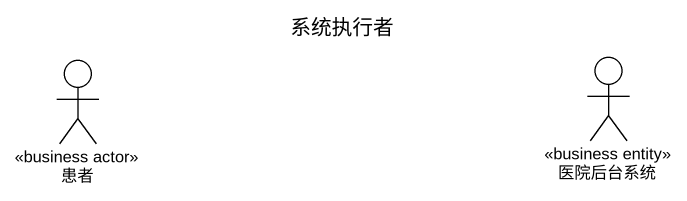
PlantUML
@startuml
title 系统执行者
actor 患者 <<business actor>>
actor 医院后台系统 <<business entity>>
@enduml
